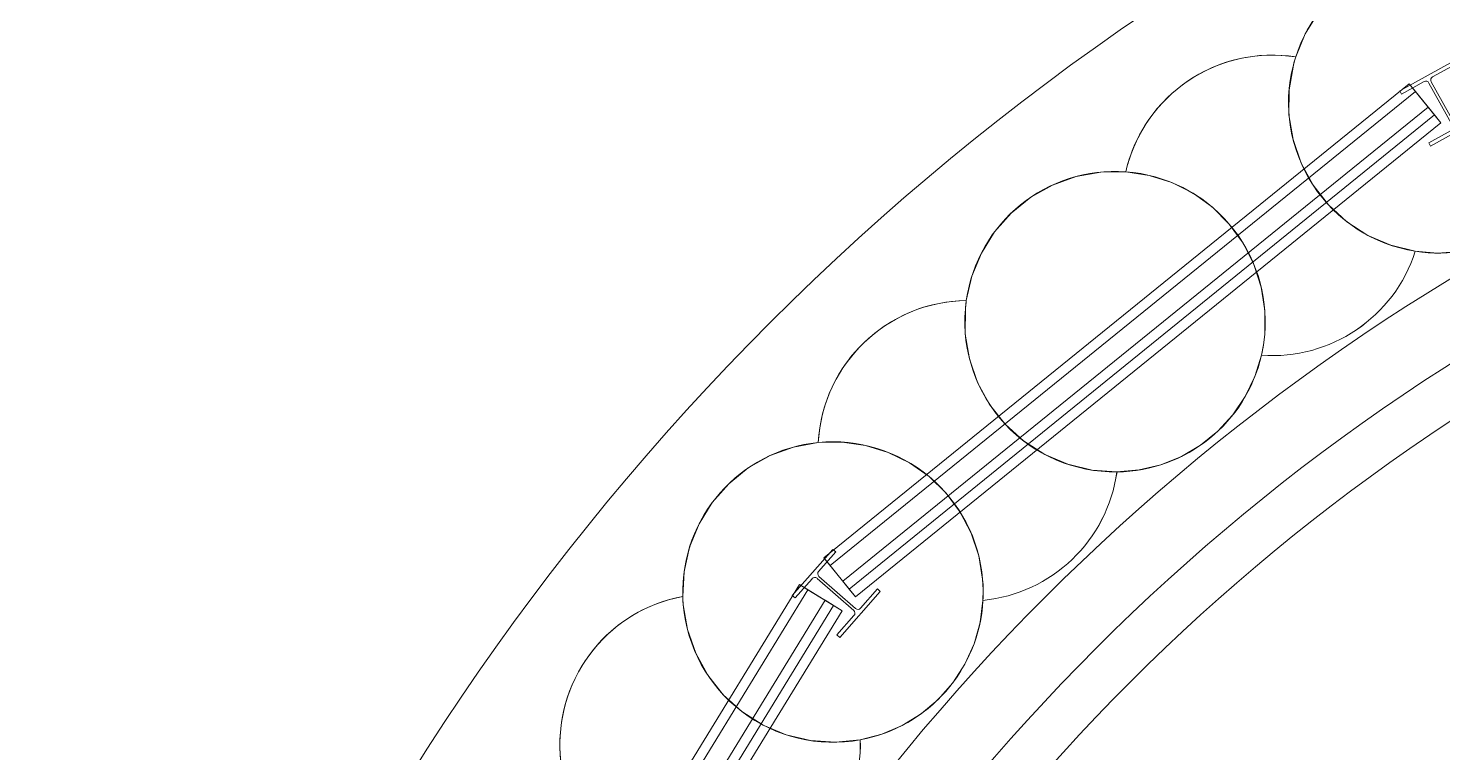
# Model space of a CAD drawing. Header units: metres. Extents: x 1753726 to 1755216, y 5920592 to 5921703.
# Drawn here: x 1754515.811 to 1754519.341, y 5921164.697 to 5921166.505 of the extents above; entities that cross this region are included whole.
import ezdxf

# ---------------------------------------------------------------- set-up
doc = ezdxf.new("R2010")
doc.units = ezdxf.units.M
for name, color, linetype, lineweight in [('A-WALL-____-OTLN', 2, 'Continuous', 9), ('S-BEAM-____-OTLN', 7, 'Continuous', 9), ('S-FNDN-____-OTLN', 7, 'Continuous', 9)]:
    doc.layers.add(name, color=color, linetype=linetype, lineweight=lineweight)

# ---------------------------------------------------------------- blocks, each defined once
blk = doc.blocks.new('Arup_Beam_Steel I Section_UC_AU1 - 150UC30-4474891-X-ARUP-GL-HERNE_BAY_ALIGNMENT')
at = {"layer": 'S-BEAM-____-OTLN'}
for p, q in [((1754517.819, 5921165.2046), (1754517.7177, 5921165.0898)), ((1754517.7177, 5921165.0898), (1754517.819, 5921165.2046)), ((1754517.7835, 5921165.1501), (1754517.826, 5921165.1984)), ((1754517.826, 5921165.1984), (1754517.7835, 5921165.1501)), ((1754517.826, 5921165.1984), (1754517.819, 5921165.2046)), ((1754517.819, 5921165.2046), (1754517.826, 5921165.1984)), ((1754517.7248, 5921165.0836), (1754517.7673, 5921165.1318)), ((1754517.7673, 5921165.1318), (1754517.7248, 5921165.0836)), ((1754517.7799, 5921165.1326), (1754517.8709, 5921165.0523)), ((1754517.8709, 5921165.0523), (1754517.7799, 5921165.1326)), ((1754517.8753, 5921165.0573), (1754517.7843, 5921165.1376)), ((1754517.7843, 5921165.1376), (1754517.8753, 5921165.0573)), ((1754517.7177, 5921165.0898), (1754517.7248, 5921165.0836)), ((1754517.7248, 5921165.0836), (1754517.7177, 5921165.0898)), ((1754517.8362, 5921164.9853), (1754517.9374, 5921165.1)), ((1754517.9374, 5921165.1), (1754517.8362, 5921164.9853)), ((1754517.9304, 5921165.1063), (1754517.8878, 5921165.058)), ((1754517.8878, 5921165.058), (1754517.9304, 5921165.1063)), ((1754517.9374, 5921165.1), (1754517.9304, 5921165.1063)), ((1754517.9304, 5921165.1063), (1754517.9374, 5921165.1)), ((1754517.8717, 5921165.0397), (1754517.8292, 5921164.9915)), ((1754517.8292, 5921164.9915), (1754517.8717, 5921165.0397)), ((1754517.8292, 5921164.9915), (1754517.8362, 5921164.9853)), ((1754517.8362, 5921164.9853), (1754517.8292, 5921164.9915))]:
    blk.add_line(p, q, dxfattribs=at)
for centre, major_axis, start_param, end_param in [((1754517.774, 5921165.126), (0.0089, 0.00028), 0.816598, 2.387394), ((1754517.774, 5921165.126), (0.0089, 0.00028), 0.816598, 2.387394), ((1754517.7901, 5921165.1442), (-0.00738, 0.00498), 6.15351, 7.724306), ((1754517.7901, 5921165.1442), (-0.00738, 0.00498), 6.15351, 7.724306), ((1754517.8812, 5921165.0639), (-0.00649, 0.00609), 1.601996, 3.172792), ((1754517.8812, 5921165.0639), (-0.00649, 0.00609), 1.601996, 3.172792), ((1754517.865, 5921165.0456), (-0.00649, 0.00609), 3.172792, 4.743589), ((1754517.865, 5921165.0456), (-0.00649, 0.00609), 3.172792, 4.743589)]:
    blk.add_ellipse(centre, major_axis=major_axis, ratio=1, start_param=start_param, end_param=end_param, dxfattribs=at)
blk = doc.blocks.new('Arup_Beam_Steel I Section_UC_AU1 - 150UC30-4474892-X-ARUP-GL-HERNE_BAY_ALIGNMENT')
at = {"layer": 'S-BEAM-____-OTLN'}
for p, q in [((1754519.3678, 5921166.4236), (1754519.2341, 5921166.3492)), ((1754519.2341, 5921166.3492), (1754519.3678, 5921166.4236)), ((1754519.3161, 5921166.3841), (1754519.3723, 5921166.4154)), ((1754519.3723, 5921166.4154), (1754519.3161, 5921166.3841)), ((1754519.3723, 5921166.4154), (1754519.3678, 5921166.4236)), ((1754519.3678, 5921166.4236), (1754519.3723, 5921166.4154)), ((1754519.2387, 5921166.341), (1754519.2948, 5921166.3723)), ((1754519.2948, 5921166.3723), (1754519.2387, 5921166.341)), ((1754519.3069, 5921166.3688), (1754519.366, 5921166.2627)), ((1754519.366, 5921166.2627), (1754519.3069, 5921166.3688)), ((1754519.3718, 5921166.266), (1754519.3127, 5921166.372)), ((1754519.3127, 5921166.372), (1754519.3718, 5921166.266)), ((1754519.2341, 5921166.3492), (1754519.2387, 5921166.341)), ((1754519.2387, 5921166.341), (1754519.2341, 5921166.3492)), ((1754519.44, 5921166.2938), (1754519.3839, 5921166.2625)), ((1754519.3839, 5921166.2625), (1754519.44, 5921166.2938)), ((1754519.4446, 5921166.2856), (1754519.44, 5921166.2938)), ((1754519.44, 5921166.2938), (1754519.4446, 5921166.2856)), ((1754519.3109, 5921166.2111), (1754519.4446, 5921166.2856)), ((1754519.4446, 5921166.2856), (1754519.3109, 5921166.2111)), ((1754519.3626, 5921166.2506), (1754519.3064, 5921166.2194)), ((1754519.3064, 5921166.2194), (1754519.3626, 5921166.2506)), ((1754519.3064, 5921166.2194), (1754519.3109, 5921166.2111)), ((1754519.3109, 5921166.2111), (1754519.3064, 5921166.2194))]:
    blk.add_line(p, q, dxfattribs=at)
for centre, major_axis, start_param, end_param in [((1754519.2992, 5921166.3645), (0.0071, 0.00536), 6.144529, 7.715325), ((1754519.2992, 5921166.3645), (0.0071, 0.00536), 6.144529, 7.715325), ((1754519.3205, 5921166.3764), (-0.00224, 0.00861), 0.254043, 1.824839), ((1754519.3205, 5921166.3764), (-0.00224, 0.00861), 0.254043, 1.824839), ((1754519.3582, 5921166.2584), (-0.00117, 0.00882), 3.518125, 5.088921), ((1754519.3582, 5921166.2584), (-0.00117, 0.00882), 3.518125, 5.088921), ((1754519.3795, 5921166.2703), (0.0071, 0.00536), 3.002936, 4.573733), ((1754519.3795, 5921166.2703), (0.0071, 0.00536), 3.002936, 4.573733)]:
    blk.add_ellipse(centre, major_axis=major_axis, ratio=1, start_param=start_param, end_param=end_param, dxfattribs=at)
blk = doc.blocks.new('308492-ARUP-STTW-MOD-0300_rvt-1-X-ARUP-GL-HERNE_BAY_ALIGNMENT')
at = {"layer": 'A-WALL-____-OTLN'}
for p, q in [((1754519.2577, 5921166.3669), (1754517.7967, 5921165.1837)), ((1754517.7967, 5921165.1837), (1754519.2577, 5921166.3669)), ((1754519.2577, 5921166.3669), (1754519.3364, 5921166.2697)), ((1754519.2577, 5921166.3669), (1754519.2734, 5921166.3474)), ((1754519.2734, 5921166.3474), (1754517.8124, 5921165.1643)), ((1754519.2734, 5921166.3474), (1754519.3206, 5921166.2891)), ((1754517.8439, 5921165.1254), (1754519.3049, 5921166.3086)), ((1754519.3049, 5921166.3086), (1754517.8439, 5921165.1254)), ((1754517.8596, 5921165.106), (1754519.3206, 5921166.2891)), ((1754519.3049, 5921166.3086), (1754519.3364, 5921166.2697)), ((1754519.3049, 5921166.3086), (1754519.3364, 5921166.2697)), ((1754519.3206, 5921166.2891), (1754519.3364, 5921166.2697)), ((1754517.8753, 5921165.0866), (1754519.3364, 5921166.2697)), ((1754519.3364, 5921166.2697), (1754517.8753, 5921165.0866)), ((1754517.8753, 5921165.0866), (1754519.3364, 5921166.2697)), ((1754519.3364, 5921166.2697), (1754517.8753, 5921165.0866)), ((1754517.8753, 5921165.0866), (1754517.7967, 5921165.1837)), ((1754517.8124, 5921165.1643), (1754517.7967, 5921165.1837)), ((1754517.8124, 5921165.1643), (1754517.8596, 5921165.106)), ((1754517.8753, 5921165.0866), (1754517.8439, 5921165.1254)), ((1754517.8439, 5921165.1254), (1754517.8753, 5921165.0866)), ((1754517.7354, 5921165.117), (1754516.7524, 5921163.5144)), ((1754516.7524, 5921163.5144), (1754517.7354, 5921165.117)), ((1754517.7567, 5921165.1039), (1754516.7738, 5921163.5013)), ((1754517.7354, 5921165.117), (1754517.842, 5921165.0516)), ((1754517.7354, 5921165.117), (1754517.7567, 5921165.1039)), ((1754517.7567, 5921165.1039), (1754517.8207, 5921165.0647)), ((1754517.8753, 5921165.0866), (1754517.8596, 5921165.106)), ((1754516.8164, 5921163.4752), (1754517.7994, 5921165.0778)), ((1754517.7994, 5921165.0778), (1754516.8164, 5921163.4752)), ((1754516.8377, 5921163.4621), (1754517.8207, 5921165.0647)), ((1754517.7994, 5921165.0778), (1754517.842, 5921165.0516)), ((1754517.7994, 5921165.0778), (1754517.842, 5921165.0516)), ((1754517.8207, 5921165.0647), (1754517.842, 5921165.0516)), ((1754516.859, 5921163.4491), (1754517.842, 5921165.0516)), ((1754517.842, 5921165.0516), (1754516.859, 5921163.4491)), ((1754516.859, 5921163.4491), (1754517.842, 5921165.0516)), ((1754517.842, 5921165.0516), (1754516.859, 5921163.4491))]:
    blk.add_line(p, q, dxfattribs=at)
at = {"layer": 'S-BEAM-____-OTLN'}
for radius in [5.355, 5.355, 5.355, 5.355, 5.055, 5.055, 5.055, 5.055]:
    blk.add_arc((1754522.1356, 5921161.2995), radius, 0, 180, dxfattribs=at)
at = {"layer": 'S-FNDN-____-OTLN', "flags": 128}
for points in [[(1754518.9743, 5921166.434), (1754518.9982, 5921166.4916), (1754519.0315, 5921166.5445), (1754519.073, 5921166.5912), (1754519.1218, 5921166.6303), (1754519.1764, 5921166.6608), (1754519.2352, 5921166.6818), (1754519.2968, 5921166.6927), (1754519.3593, 5921166.6933), (1754519.4211, 5921166.6834)], [(1754519.4211, 5921166.6834), (1754519.3593, 5921166.6933), (1754519.2968, 5921166.6927), (1754519.2352, 5921166.6818), (1754519.1764, 5921166.6608), (1754519.1218, 5921166.6303), (1754519.073, 5921166.5912), (1754519.0315, 5921166.5445), (1754518.9982, 5921166.4916), (1754518.9743, 5921166.434)], [(1754518.9684, 5921166.4137), (1754518.9712, 5921166.4239), (1754518.9743, 5921166.434)], [(1754518.9743, 5921166.434), (1754518.9712, 5921166.4239), (1754518.9684, 5921166.4137)], [(1754519.2728, 5921165.9489), (1754519.2121, 5921165.9638), (1754519.1547, 5921165.9885), (1754519.1022, 5921166.0224), (1754519.0561, 5921166.0646), (1754519.0176, 5921166.1139), (1754518.9879, 5921166.1688), (1754518.9676, 5921166.228), (1754518.9575, 5921166.2896), (1754518.9578, 5921166.3521), (1754518.9684, 5921166.4137)], [(1754518.9684, 5921166.4137), (1754518.9578, 5921166.3521), (1754518.9575, 5921166.2896), (1754518.9676, 5921166.228), (1754518.9879, 5921166.1688), (1754519.0176, 5921166.1139), (1754519.0561, 5921166.0646), (1754519.1022, 5921166.0224), (1754519.1547, 5921165.9885), (1754519.2121, 5921165.9638), (1754519.2728, 5921165.9489)], [(1754519.6774, 5921166.1749), (1754519.6523, 5921166.1255), (1754519.6202, 5921166.0802), (1754519.5818, 5921166.0403), (1754519.5379, 5921166.0064), (1754519.4895, 5921165.9793), (1754519.4376, 5921165.9597), (1754519.3834, 5921165.948), (1754519.3281, 5921165.9444), (1754519.2728, 5921165.9489)], [(1754519.2728, 5921165.9489), (1754519.3281, 5921165.9444), (1754519.3834, 5921165.948), (1754519.4376, 5921165.9597), (1754519.4895, 5921165.9793), (1754519.5379, 5921166.0064), (1754519.5818, 5921166.0403), (1754519.6202, 5921166.0802), (1754519.6523, 5921166.1255), (1754519.6774, 5921166.1749)], [(1754518.152, 5921165.8258), (1754518.1659, 5921165.8867), (1754518.1897, 5921165.9445), (1754518.2228, 5921165.9975), (1754518.2642, 5921166.0443), (1754518.3129, 5921166.0836), (1754518.3674, 5921166.1142), (1754518.4262, 5921166.1354), (1754518.4877, 5921166.1465), (1754518.5502, 5921166.1472)], [(1754518.5502, 5921166.1472), (1754518.4877, 5921166.1465), (1754518.4262, 5921166.1354), (1754518.3674, 5921166.1142), (1754518.3129, 5921166.0836), (1754518.2642, 5921166.0443), (1754518.2228, 5921165.9975), (1754518.1897, 5921165.9445), (1754518.1659, 5921165.8867), (1754518.152, 5921165.8258)], [(1754518.5502, 5921166.1472), (1754518.6089, 5921166.1383), (1754518.6654, 5921166.1203), (1754518.7183, 5921166.0935), (1754518.7664, 5921166.0588), (1754518.8084, 5921166.0169), (1754518.8432, 5921165.9689), (1754518.8701, 5921165.916), (1754518.8882, 5921165.8595), (1754518.8973, 5921165.8009), (1754518.897, 5921165.7415)], [(1754518.897, 5921165.7415), (1754518.8973, 5921165.8009), (1754518.8882, 5921165.8595), (1754518.8701, 5921165.916), (1754518.8432, 5921165.9689), (1754518.8084, 5921166.0169), (1754518.7664, 5921166.0588), (1754518.7183, 5921166.0935), (1754518.6654, 5921166.1203), (1754518.6089, 5921166.1383), (1754518.5502, 5921166.1472)], [(1754518.5282, 5921165.3983), (1754518.4659, 5921165.4026), (1754518.4052, 5921165.4173), (1754518.3477, 5921165.4419), (1754518.2951, 5921165.4756), (1754518.2488, 5921165.5177), (1754518.2102, 5921165.5668), (1754518.1803, 5921165.6217), (1754518.1599, 5921165.6808), (1754518.1496, 5921165.7424), (1754518.1497, 5921165.8049)], [(1754518.1497, 5921165.8049), (1754518.1496, 5921165.7424), (1754518.1599, 5921165.6808), (1754518.1803, 5921165.6217), (1754518.2102, 5921165.5668), (1754518.2488, 5921165.5177), (1754518.2951, 5921165.4756), (1754518.3477, 5921165.4419), (1754518.4052, 5921165.4173), (1754518.4659, 5921165.4026), (1754518.5282, 5921165.3983)], [(1754518.1497, 5921165.8049), (1754518.1507, 5921165.8154), (1754518.152, 5921165.8258)], [(1754518.152, 5921165.8258), (1754518.1507, 5921165.8154), (1754518.1497, 5921165.8049)], [(1754518.897, 5921165.7415), (1754518.8938, 5921165.7153), (1754518.8888, 5921165.6894)], [(1754518.8888, 5921165.6894), (1754518.8938, 5921165.7153), (1754518.897, 5921165.7415)], [(1754518.8888, 5921165.6894), (1754518.8725, 5921165.6364), (1754518.8485, 5921165.5864), (1754518.8173, 5921165.5405), (1754518.7798, 5921165.4997), (1754518.7367, 5921165.4648), (1754518.6889, 5921165.4367), (1754518.6374, 5921165.416), (1754518.5835, 5921165.4031), (1754518.5282, 5921165.3983)], [(1754518.5282, 5921165.3983), (1754518.5835, 5921165.4031), (1754518.6374, 5921165.416), (1754518.6889, 5921165.4367), (1754518.7367, 5921165.4648), (1754518.7798, 5921165.4997), (1754518.8173, 5921165.5405), (1754518.8485, 5921165.5864), (1754518.8725, 5921165.6364), (1754518.8888, 5921165.6894)], [(1754517.4444, 5921165.0875), (1754517.4477, 5921165.1498), (1754517.4615, 5921165.2108), (1754517.4851, 5921165.2687), (1754517.518, 5921165.3218), (1754517.5593, 5921165.3687), (1754517.6079, 5921165.4082), (1754517.6623, 5921165.439), (1754517.721, 5921165.4603), (1754517.7825, 5921165.4716)], [(1754517.7825, 5921165.4716), (1754517.721, 5921165.4603), (1754517.6623, 5921165.439), (1754517.6079, 5921165.4082), (1754517.5593, 5921165.3687), (1754517.518, 5921165.3218), (1754517.4851, 5921165.2687), (1754517.4615, 5921165.2108), (1754517.4477, 5921165.1498), (1754517.4444, 5921165.0875)], [(1754517.7825, 5921165.4716), (1754517.8418, 5921165.4727), (1754517.9006, 5921165.4645), (1754517.9573, 5921165.447), (1754518.0105, 5921165.4209), (1754518.059, 5921165.3867), (1754518.1015, 5921165.3453), (1754518.1369, 5921165.2977), (1754518.1643, 5921165.2451), (1754518.1831, 5921165.1888), (1754518.1928, 5921165.1303)], [(1754518.1928, 5921165.1303), (1754518.1831, 5921165.1888), (1754518.1643, 5921165.2451), (1754518.1369, 5921165.2977), (1754518.1015, 5921165.3453), (1754518.059, 5921165.3867), (1754518.0105, 5921165.4209), (1754517.9573, 5921165.447), (1754517.9006, 5921165.4645), (1754517.8418, 5921165.4727), (1754517.7825, 5921165.4716)], [(1754518.1928, 5921165.1303), (1754518.1942, 5921165.1039), (1754518.1936, 5921165.0775)], [(1754518.1936, 5921165.0775), (1754518.1942, 5921165.1039), (1754518.1928, 5921165.1303)], [(1754517.4456, 5921165.0665), (1754517.4448, 5921165.077), (1754517.4444, 5921165.0875)], [(1754517.4444, 5921165.0875), (1754517.4448, 5921165.077), (1754517.4456, 5921165.0665)], [(1754517.8874, 5921164.7297), (1754517.8252, 5921164.7234), (1754517.7629, 5921164.7276), (1754517.7021, 5921164.7421), (1754517.6446, 5921164.7665), (1754517.5919, 5921164.8001), (1754517.5455, 5921164.842), (1754517.5067, 5921164.8911), (1754517.4766, 5921164.9458), (1754517.4561, 5921165.0049), (1754517.4456, 5921165.0665)], [(1754517.4456, 5921165.0665), (1754517.4561, 5921165.0049), (1754517.4766, 5921164.9458), (1754517.5067, 5921164.8911), (1754517.5455, 5921164.842), (1754517.5919, 5921164.8001), (1754517.6446, 5921164.7665), (1754517.7021, 5921164.7421), (1754517.7629, 5921164.7276), (1754517.8252, 5921164.7234), (1754517.8874, 5921164.7297)], [(1754518.1936, 5921165.0775), (1754518.1865, 5921165.0225), (1754518.1713, 5921164.9692), (1754518.1484, 5921164.9187), (1754518.1183, 5921164.8721), (1754518.0816, 5921164.8305), (1754518.0392, 5921164.7947), (1754517.9921, 5921164.7656), (1754517.9411, 5921164.7437), (1754517.8874, 5921164.7297)], [(1754517.8874, 5921164.7297), (1754517.9411, 5921164.7437), (1754517.9921, 5921164.7656), (1754518.0392, 5921164.7947), (1754518.0816, 5921164.8305), (1754518.1183, 5921164.8721), (1754518.1484, 5921164.9187), (1754518.1713, 5921164.9692), (1754518.1865, 5921165.0225), (1754518.1936, 5921165.0775)]]:
    blk.add_lwpolyline(points, dxfattribs=at)
at = {"layer": 'S-FNDN-____-OTLN'}
for centre, radius, start, end in [((1754522.1356, 5921161.2995), 6.325, 0, 180), ((1754522.1356, 5921161.2995), 6.325, 0, 180), ((1754519.3313, 5921166.3193), 0.375, 76.1574, 162.2209), ((1754519.3313, 5921166.3193), 0.375, 76.1574, 162.2209), ((1754522.1356, 5921161.2995), 5.175, 0, 180), ((1754522.1356, 5921161.2995), 5.175, 0, 180), ((1754518.9157, 5921166.0634), 0.375, 81.0223, 167.0858), ((1754518.9157, 5921166.0634), 0.375, 81.0223, 167.0858), ((1754518.9157, 5921166.0634), 0.375, 81.0223, 162.5205), ((1754519.3313, 5921166.3193), 0.375, 162.2209, 165.4223), ((1754519.3313, 5921166.3193), 0.375, 162.2209, 165.4223), ((1754519.3313, 5921166.3193), 0.375, 165.4223, 261.0223), ((1754519.3313, 5921166.3193), 0.375, 165.4223, 261.0223), ((1754518.5233, 5921165.7732), 0.375, 85.8872, 171.9507), ((1754518.9157, 5921166.0634), 0.375, 162.5205, 167.0858), ((1754518.9157, 5921166.0634), 0.375, 162.5205, 167.0858), ((1754519.3313, 5921166.3193), 0.375, 261.0223, 337.3561), ((1754519.3313, 5921166.3193), 0.375, 261.0223, 337.3561), ((1754518.5233, 5921165.7732), 0.375, 355.1521, 85.8872), ((1754518.5233, 5921165.7732), 0.375, 355.1521, 85.8872), ((1754518.1569, 5921165.4508), 0.375, 90.752, 176.8155), ((1754518.1569, 5921165.4508), 0.375, 90.752, 172.2502), ((1754518.1569, 5921165.4508), 0.375, 90.752, 172.2502), ((1754518.5233, 5921165.7732), 0.375, 175.1521, 270.752), ((1754518.5233, 5921165.7732), 0.375, 171.9507, 175.1521), ((1754518.5233, 5921165.7732), 0.375, 171.9507, 175.1521), ((1754518.5233, 5921165.7732), 0.375, 347.0858, 355.1521), ((1754518.5233, 5921165.7732), 0.375, 270.752, 347.0858), ((1754518.1569, 5921165.4508), 0.375, 275.6169, 351.9507), ((1754518.1569, 5921165.4508), 0.375, 275.6169, 351.9507), ((1754517.5126, 5921164.7186), 0.375, 100.4818, 186.5453), ((1754517.5126, 5921164.7186), 0.375, 100.4818, 186.5453), ((1754517.5126, 5921164.7186), 0.375, 100.4818, 181.98), ((1754517.5126, 5921164.7186), 0.375, 100.4818, 181.98), ((1754517.8192, 5921165.0984), 0.375, 181.6804, 184.8818), ((1754517.5126, 5921164.7186), 0.375, 181.98, 186.5453), ((1754517.5126, 5921164.7186), 0.375, 181.98, 186.5453), ((1754517.5126, 5921164.7186), 0.375, 285.3466, 1.6804), ((1754517.5126, 5921164.7186), 0.375, 285.3466, 1.6804)]:
    blk.add_arc(centre, radius, start, end, dxfattribs=at)
for centre, major_axis, start_param, end_param in [((1754518.9157, 5921166.0634), (0.3537, 0.1247), 1.075247, 2.497658), ((1754518.5233, 5921165.7732), (-0.0196, 0.3745), 6.159157, 7.661249), ((1754518.9157, 5921166.0634), (0.375, 0), 4.640607, 5.972882), ((1754518.9157, 5921166.0634), (0.3743, 0.0235), 4.5778, 5.910075), ((1754518.9157, 5921166.0634), (0.375, 0), 4.640607, 5.972882), ((1754518.9157, 5921166.0634), (0.3743, 0.0235), 4.5778, 5.910075), ((1754518.1569, 5921165.4508), (-0.3749, 0.0104), 4.753304, 6.255396), ((1754518.5233, 5921165.7732), (-0.3228, 0.1908), 0.449091, 2.117625), ((1754518.5233, 5921165.7732), (0.3322, 0.174), 5.575343, 5.716126), ((1754518.5233, 5921165.7732), (0.3391, 0.16), 4.284638, 5.616913), ((1754518.1569, 5921165.4508), (-0.3749, 0.0104), 6.175716, 6.255396), ((1754518.1569, 5921165.4508), (0.2502, 0.2793), 2.166076, 2.245755), ((1754517.8192, 5921165.0984), (0.0705, 0.3683), 4.986815, 6.570441), ((1754517.8192, 5921165.0984), (0.1686, 0.335), 5.263764, 6.84739), ((1754517.8192, 5921165.0984), (-0.1486, 0.3443), 5.973855, 7.475947), ((1754517.8192, 5921165.0984), (-0.1603, 0.339), 5.939503, 7.441594), ((1754518.1569, 5921165.4508), (-0.0196, 0.3745), 3.18738, 4.519656), ((1754518.1569, 5921165.4508), (-0.0196, 0.3745), 3.18738, 4.519656), ((1754517.8192, 5921165.0984), (0.1718, 0.3333), 5.132627, 5.27341), ((1754517.8192, 5921165.0984), (0.3699, 0.0616), 6.062515, 6.203298), ((1754517.8192, 5921165.0984), (-0.0865, 0.3649), 1.36727, 1.423145), ((1754517.8192, 5921165.0984), (-0.3523, 0.1286), 0.435301, 2.103835), ((1754517.8192, 5921165.0984), (0.3734, 0.0343), 3.135326, 4.80386), ((1754517.8192, 5921165.0984), (0.3503, 0.1338), 4.530421, 5.862696), ((1754517.8192, 5921165.0984), (0.3521, 0.129), 4.544287, 5.876562), ((1754517.5126, 5921164.7186), (0.2612, 0.269), 4.180176, 5.512451), ((1754517.5126, 5921164.7186), (0.2612, 0.269), 4.180176, 5.512451)]:
    blk.add_ellipse(centre, major_axis=major_axis, ratio=1, start_param=start_param, end_param=end_param, dxfattribs=at)
at = {"layer": 'S-BEAM-____-OTLN'}
for name in ['Arup_Beam_Steel I Section_UC_AU1 - 150UC30-4474892-X-ARUP-GL-HERNE_BAY_ALIGNMENT', 'Arup_Beam_Steel I Section_UC_AU1 - 150UC30-4474891-X-ARUP-GL-HERNE_BAY_ALIGNMENT']:
    blk.add_blockref(name, (0, 0), dxfattribs=at)

msp = doc.modelspace()

# ---------------------------------------------------------------- block references
msp.add_blockref('308492-ARUP-STTW-MOD-0300_rvt-1-X-ARUP-GL-HERNE_BAY_ALIGNMENT', (0, 0))

doc.saveas('drawing.dxf')
